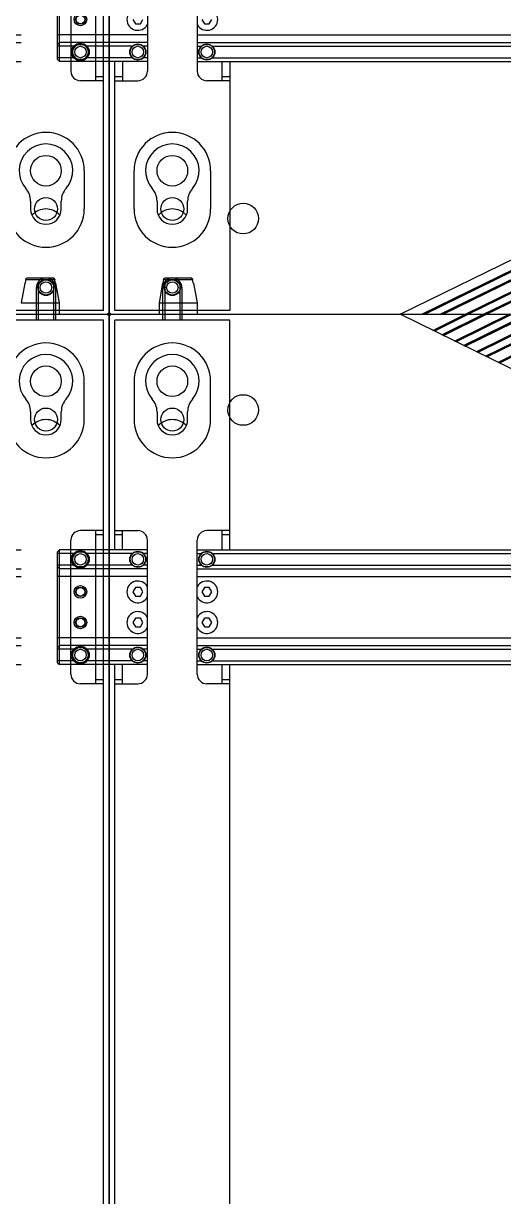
# Model space of a CAD drawing. Header units: millimetres. Extents: x 710 to 26878, y 589 to 5187.
# Drawn here: x 22377.5 to 22502.9, y 3144.2 to 3450.6 of the extents above; entities that cross this region are included whole.
import ezdxf

# ---------------------------------------------------------------- set-up
doc = ezdxf.new("R2010")
doc.units = ezdxf.units.MM
doc.layers.add('02___PRT_ALL_AXES', color=7, linetype='Continuous')

# ---------------------------------------------------------------- blocks, each defined once
blk = doc.blocks.new('6RYFH')
at = {"color": 7, "linetype": 'Continuous'}
for p, q in [((11450.59, 2230.99), (11449.65, 2225.89)), ((11450.65, 2230.99), (11450.59, 2230.99)), ((11450.71, 2231.32), (11450.65, 2230.99)), ((11450.77, 2231.65), (11450.71, 2231.32)), ((11450.74, 2231.49), (11450.71, 2231.32)), ((11450.77, 2231.65), (11450.74, 2231.49)), ((11450.83, 2231.98), (11450.77, 2231.65)), ((11450.83, 2231.98), (11458.41, 2231.98)), ((11451.34, 2232.39), (11457.91, 2232.39)), ((11458.47, 2231.65), (11458.41, 2231.98)), ((11458.53, 2231.32), (11458.47, 2231.65)), ((11458.5, 2231.49), (11458.47, 2231.65)), ((11458.53, 2231.32), (11458.5, 2231.49)), ((11458.59, 2230.99), (11458.53, 2231.32)), ((11458.65, 2230.99), (11458.59, 2230.99)), ((11458.65, 2230.99), (11459.6, 2225.89)), ((12014.59, 2230.99), (12013.65, 2225.89)), ((12014.65, 2230.99), (12014.59, 2230.99)), ((12014.71, 2231.32), (12014.65, 2230.99)), ((12014.77, 2231.65), (12014.71, 2231.32)), ((12014.74, 2231.49), (12014.71, 2231.32)), ((12014.77, 2231.65), (12014.74, 2231.49)), ((12014.83, 2231.98), (12014.77, 2231.65)), ((12014.83, 2231.98), (12022.41, 2231.98)), ((12015.34, 2232.39), (12021.91, 2232.39)), ((12022.47, 2231.65), (12022.41, 2231.98)), ((12022.53, 2231.32), (12022.47, 2231.65)), ((12022.5, 2231.49), (12022.47, 2231.65)), ((12022.53, 2231.32), (12022.5, 2231.49)), ((12022.59, 2230.99), (12022.53, 2231.32)), ((12022.65, 2230.99), (12022.59, 2230.99)), ((12022.65, 2230.99), (12023.6, 2225.89)), ((11449.65, 2225.89), (11449.65, 2222.89)), ((11449.65, 2225.89), (11459.6, 2225.89)), ((11459.6, 2225.89), (11459.6, 2222.89)), ((12013.65, 2225.89), (12023.6, 2225.89)), ((12023.6, 2225.89), (12023.6, 2222.89)), ((11437.12, 2222.89), (11436.62, 2222.39)), ((11436.62, 1885.39), (11436.62, 2222.89)), ((11436.62, 2222.89), (12036.62, 2222.89)), ((11726.41, 2117.9), (11512.62, 2222.89)), ((11521.17, 2218.69), (11529.72, 2222.89)), ((11529.79, 2222.89), (11521.21, 2218.67)), ((11530.47, 2222.89), (11521.55, 2218.51)), ((11523.52, 2217.54), (11534.41, 2222.89)), ((11523.86, 2217.37), (11535.09, 2222.89)), ((11523.89, 2217.35), (11535.16, 2222.89)), ((11526.84, 2215.91), (11541.06, 2222.89)), ((11541.14, 2222.89), (11526.88, 2215.89)), ((11541.82, 2222.89), (11527.22, 2215.72)), ((11529.19, 2214.75), (11545.75, 2222.89)), ((11529.53, 2214.59), (11546.43, 2222.89)), ((11529.56, 2214.57), (11546.51, 2222.89)), ((11532.51, 2213.12), (11552.41, 2222.89)), ((11552.48, 2222.89), (11532.55, 2213.1)), ((11553.16, 2222.89), (11532.89, 2212.94)), ((11534.86, 2211.97), (11557.1, 2222.89)), ((11535.2, 2211.8), (11557.78, 2222.89)), ((11535.24, 2211.78), (11557.85, 2222.89)), ((11538.18, 2210.34), (11563.75, 2222.89)), ((11563.82, 2222.89), (11538.22, 2210.32)), ((11564.5, 2222.89), (11538.56, 2210.15)), ((12036.62, 2222.39), (12036.12, 2222.89)), ((12036.62, 2222.89), (12036.62, 1885.39)), ((11512.62, 1885.39), (11711.91, 1983.26)), ((11534.41, 1885.39), (11636.23, 1935.39)), ((11535.09, 1885.39), (11636.91, 1935.39)), ((11535.16, 1885.39), (11636.98, 1935.39)), ((11566.74, 1909.14), (11518.38, 1885.39)), ((11566.81, 1909.14), (11518.45, 1885.39)), ((11567.49, 1909.14), (11519.13, 1885.39)), ((11523.07, 1885.39), (11571.43, 1909.14)), ((11523.75, 1885.39), (11572.11, 1909.14)), ((11523.82, 1885.39), (11572.18, 1909.14)), ((11578.08, 1909.14), (11529.72, 1885.39)), ((11578.16, 1909.14), (11529.79, 1885.39)), ((11578.84, 1909.14), (11530.47, 1885.39)), ((11436.62, 1885.89), (11437.12, 1885.39)), ((11436.62, 1885.39), (12036.62, 1885.39)), ((12036.12, 1885.39), (12036.62, 1885.89))]:
    blk.add_line(p, q, dxfattribs=at)
for centre, radius in [((11471.62, 2197.89), 4), ((11453.12, 2195.39), 3), ((12020.12, 2195.39), 3), ((11453.12, 1912.89), 3), ((12020.12, 1912.89), 3), ((11471.62, 1910.39), 4)]:
    blk.add_circle(centre, radius, dxfattribs=at)
for centre in [(11457.91, 2231.87), (12021.91, 2231.87)]:
    blk.add_arc(centre, 0.522, 77.0352, 89.9936, dxfattribs=at)
for points, knots in [([(11450.83, 2231.98), (11450.84, 2231.99), (11450.84, 2232.03), (11450.86, 2232.06), (11450.87, 2232.09)], [0, 0, 0, 0, 0.249866, 1, 1, 1, 1]), ([(11450.87, 2232.09), (11450.88, 2232.11), (11450.89, 2232.14), (11450.92, 2232.17), (11450.93, 2232.19)], [0, 0, 0, 0, 0.500081, 1, 1, 1, 1]), ([(11450.93, 2232.19), (11450.94, 2232.2), (11450.96, 2232.23), (11450.99, 2232.26), (11451.01, 2232.27)], [0, 0, 0, 0, 0.499978, 1, 1, 1, 1]), ([(11451.01, 2232.27), (11451.02, 2232.29), (11451.05, 2232.31), (11451.09, 2232.33), (11451.11, 2232.34)], [0, 0, 0, 0, 0.500013, 1, 1, 1, 1]), ([(11451.11, 2232.34), (11451.12, 2232.35), (11451.16, 2232.36), (11451.2, 2232.37), (11451.22, 2232.38)], [0, 0, 0, 0, 0.499911, 1, 1, 1, 1]), ([(11451.22, 2232.38), (11451.23, 2232.38), (11451.27, 2232.39), (11451.31, 2232.39), (11451.34, 2232.39)], [0, 0, 0, 0, 0.250382, 1, 1, 1, 1]), ([(11458.02, 2232.38), (11458.04, 2232.37), (11458.08, 2232.36), (11458.12, 2232.35), (11458.13, 2232.34)], [0, 0, 0, 0, 0.500089, 1, 1, 1, 1]), ([(11458.13, 2232.34), (11458.15, 2232.33), (11458.19, 2232.31), (11458.22, 2232.29), (11458.23, 2232.27)], [0, 0, 0, 0, 0.499987, 1, 1, 1, 1]), ([(11458.23, 2232.27), (11458.25, 2232.26), (11458.28, 2232.23), (11458.3, 2232.2), (11458.31, 2232.19)], [0, 0, 0, 0, 0.500022, 1, 1, 1, 1]), ([(11458.31, 2232.19), (11458.33, 2232.17), (11458.35, 2232.14), (11458.37, 2232.11), (11458.37, 2232.09)], [0, 0, 0, 0, 0.499919, 1, 1, 1, 1]), ([(11458.37, 2232.09), (11458.38, 2232.08), (11458.39, 2232.05), (11458.4, 2232.01), (11458.41, 2231.98)], [0, 0, 0, 0, 0.250397, 1, 1, 1, 1]), ([(12014.83, 2231.98), (12014.84, 2231.99), (12014.84, 2232.03), (12014.86, 2232.06), (12014.87, 2232.09)], [0, 0, 0, 0, 0.249866, 1, 1, 1, 1]), ([(12014.87, 2232.09), (12014.88, 2232.11), (12014.89, 2232.14), (12014.92, 2232.17), (12014.93, 2232.19)], [0, 0, 0, 0, 0.500081, 1, 1, 1, 1]), ([(12014.93, 2232.19), (12014.94, 2232.2), (12014.96, 2232.23), (12014.99, 2232.26), (12015.01, 2232.27)], [0, 0, 0, 0, 0.499978, 1, 1, 1, 1]), ([(12015.01, 2232.27), (12015.02, 2232.29), (12015.05, 2232.31), (12015.09, 2232.33), (12015.11, 2232.34)], [0, 0, 0, 0, 0.500013, 1, 1, 1, 1]), ([(12015.11, 2232.34), (12015.12, 2232.35), (12015.16, 2232.36), (12015.2, 2232.37), (12015.22, 2232.38)], [0, 0, 0, 0, 0.499911, 1, 1, 1, 1]), ([(12015.22, 2232.38), (12015.23, 2232.38), (12015.27, 2232.39), (12015.31, 2232.39), (12015.34, 2232.39)], [0, 0, 0, 0, 0.250382, 1, 1, 1, 1]), ([(12022.02, 2232.38), (12022.04, 2232.37), (12022.08, 2232.36), (12022.12, 2232.35), (12022.13, 2232.34)], [0, 0, 0, 0, 0.500089, 1, 1, 1, 1]), ([(12022.13, 2232.34), (12022.15, 2232.33), (12022.19, 2232.31), (12022.22, 2232.29), (12022.23, 2232.27)], [0, 0, 0, 0, 0.499987, 1, 1, 1, 1]), ([(12022.23, 2232.27), (12022.25, 2232.26), (12022.28, 2232.23), (12022.3, 2232.2), (12022.31, 2232.19)], [0, 0, 0, 0, 0.500022, 1, 1, 1, 1]), ([(12022.31, 2232.19), (12022.33, 2232.17), (12022.35, 2232.14), (12022.37, 2232.11), (12022.37, 2232.09)], [0, 0, 0, 0, 0.499919, 1, 1, 1, 1]), ([(12022.37, 2232.09), (12022.38, 2232.08), (12022.39, 2232.05), (12022.4, 2232.01), (12022.41, 2231.98)], [0, 0, 0, 0, 0.250397, 1, 1, 1, 1])]:
    blk.add_open_spline(points, degree=3, knots=knots, dxfattribs=at)
blk = doc.blocks.new('*U89')
blk.add_blockref('6RYFH', (-11736.62, -2058.89))
blk = doc.blocks.new('*U91')
at = {"color": 0, "linetype": 'ByBlock', "lineweight": -2, "transparency": 16777216}
for p in [(600, 1350), (1200, 1350), (600, 1012.5), (1200, 1012.5)]:
    blk.add_blockref('*U89', p, dxfattribs=at)
blk = doc.blocks.new('dfx')
at = {"color": 114, "linetype": 'Continuous', "lineweight": -3, "true_color": 0x139b48}
for p, q in [((13138.48, 8861.23), (13138.48, 8869.73)), ((13143.48, 8869.73), (13143.48, 8861.23)), ((13705.48, 8861.23), (13705.48, 8869.73)), ((13710.48, 8869.73), (13710.48, 8861.23)), ((13125.98, 8801.23), (13125.98, 8861.23)), ((13155.98, 8861.23), (13125.98, 8861.23)), ((13155.98, 8801.23), (13155.98, 8861.23)), ((13722.98, 8861.23), (13692.98, 8861.23)), ((13722.98, 8188.73), (13722.98, 8861.23)), ((13130.98, 8845.23), (13130.98, 8835.23)), ((13150.98, 8835.23), (13150.98, 8845.23)), ((13717.98, 8835.23), (13717.98, 8845.23)), ((13136.98, 8837.29), (13136.98, 8835.23)), ((13144.98, 8835.23), (13144.98, 8837.29)), ((13703.98, 8837.29), (13703.98, 8835.23)), ((13711.98, 8835.23), (13711.98, 8837.29)), ((13125.98, 8806.23), (13131.98, 8806.23)), ((13127.98, 8801.23), (13127.98, 8806.23)), ((13155.98, 8806.23), (13149.98, 8806.23)), ((13153.98, 8801.23), (13153.98, 8806.23)), ((13722.98, 8806.23), (13716.98, 8806.23)), ((13720.98, 8766.23), (13720.98, 8806.23)), ((13125.98, 8805.23), (13127.98, 8805.23)), ((13134.48, 8768.73), (13134.48, 8803.73)), ((13147.48, 8768.73), (13147.48, 8803.73)), ((13153.98, 8805.23), (13155.98, 8805.23)), ((13714.48, 8768.73), (13714.48, 8803.73)), ((13720.98, 8805.23), (13722.98, 8805.23)), ((13110.98, 8800.73), (13111.48, 8801.23)), ((13110.98, 8771.73), (13110.98, 8800.73)), ((13115.51, 8800.23), (13110.98, 8800.23)), ((13111.48, 8771.23), (13111.48, 8801.23)), ((13134.48, 8801.23), (13111.48, 8801.23)), ((13134.48, 8800.23), (13133.45, 8800.23)), ((13147.48, 8801.23), (13701.48, 8801.23)), ((13147.48, 8800.23), (13148.51, 8800.23)), ((13115.51, 8797.23), (13110.98, 8797.23)), ((13110.98, 8796.73), (13111.48, 8796.23)), ((13134.48, 8796.23), (13111.48, 8796.23)), ((13134.48, 8797.23), (13133.45, 8797.23)), ((13147.48, 8797.23), (13148.51, 8797.23)), ((13147.48, 8796.23), (13701.48, 8796.23)), ((13134.48, 8794.23), (13110.98, 8794.23)), ((13147.48, 8794.23), (13701.48, 8794.23)), ((13131.34, 8791.34), (13130.69, 8790.23)), ((13130.69, 8790.23), (13131.34, 8789.11)), ((13132.63, 8791.34), (13131.34, 8791.34)), ((13133.27, 8790.23), (13132.63, 8791.34)), ((13132.63, 8789.11), (13133.27, 8790.23)), ((13149.34, 8791.34), (13148.69, 8790.23)), ((13148.69, 8790.23), (13149.34, 8789.11)), ((13150.63, 8791.34), (13149.34, 8791.34)), ((13151.27, 8790.23), (13150.63, 8791.34)), ((13150.63, 8789.11), (13151.27, 8790.23)), ((13131.34, 8789.11), (13132.63, 8789.11)), ((13149.34, 8789.11), (13150.63, 8789.11)), ((13131.34, 8783.34), (13130.69, 8782.23)), ((13130.69, 8782.23), (13131.34, 8781.11)), ((13132.63, 8783.34), (13131.34, 8783.34)), ((13131.34, 8781.11), (13132.63, 8781.11)), ((13133.27, 8782.23), (13132.63, 8783.34)), ((13132.63, 8781.11), (13133.27, 8782.23)), ((13149.34, 8783.34), (13148.69, 8782.23)), ((13148.69, 8782.23), (13149.34, 8781.11)), ((13150.63, 8783.34), (13149.34, 8783.34)), ((13149.34, 8781.11), (13150.63, 8781.11)), ((13151.27, 8782.23), (13150.63, 8783.34)), ((13150.63, 8781.11), (13151.27, 8782.23)), ((13134.48, 8778.23), (13110.98, 8778.23)), ((13147.48, 8778.23), (13701.48, 8778.23)), ((13110.98, 8775.73), (13111.48, 8776.23)), ((13115.51, 8775.23), (13110.98, 8775.23)), ((13134.48, 8776.23), (13111.48, 8776.23)), ((13134.48, 8775.23), (13133.45, 8775.23)), ((13147.48, 8776.23), (13701.48, 8776.23)), ((13147.48, 8775.23), (13148.51, 8775.23)), ((13115.51, 8772.23), (13110.98, 8772.23)), ((13110.98, 8771.73), (13111.48, 8771.23)), ((13134.48, 8772.23), (13133.45, 8772.23)), ((13147.48, 8772.23), (13148.51, 8772.23)), ((13134.48, 8771.23), (13111.48, 8771.23)), ((13125.98, 8283.73), (13125.98, 8771.23)), ((13127.98, 8766.23), (13127.98, 8771.23)), ((13147.48, 8771.23), (13701.48, 8771.23)), ((13153.98, 8766.23), (13153.98, 8771.23)), ((13155.98, 8283.73), (13155.98, 8771.23)), ((13127.98, 8767.23), (13125.98, 8767.23)), ((13125.98, 8766.23), (13131.98, 8766.23)), ((13155.98, 8766.23), (13149.98, 8766.23)), ((13155.98, 8767.23), (13153.98, 8767.23)), ((13722.98, 8766.23), (13716.98, 8766.23)), ((13722.98, 8767.23), (13720.98, 8767.23))]:
    blk.add_line(p, q, dxfattribs=at)
for centre, radius in [((13140.98, 8869.73), 2), ((13140.98, 8869.73), 1.5), ((13707.98, 8869.73), 2), ((13707.98, 8869.73), 1.5), ((13131.98, 8798.73), 2), ((13131.98, 8798.73), 1.5), ((13149.98, 8798.73), 2), ((13149.98, 8798.73), 1.5), ((13716.98, 8798.73), 2.3), ((13716.98, 8798.73), 2), ((13716.98, 8798.73), 1.5), ((13116.98, 8790.23), 1.65), ((13116.98, 8790.23), 1.15), ((13116.98, 8782.23), 1.65), ((13116.98, 8782.23), 1.15), ((13131.98, 8773.73), 2), ((13131.98, 8773.73), 1.5), ((13149.98, 8773.73), 2), ((13149.98, 8773.73), 1.5), ((13716.98, 8773.73), 2.3), ((13716.98, 8773.73), 2), ((13716.98, 8773.73), 1.5)]:
    blk.add_circle(centre, radius, dxfattribs=at)
for centre, radius, start, end in [((13140.98, 8869.73), 2.5, 143.1301, 180), ((13140.98, 8869.73), 2.5, 0, 36.8699), ((13707.98, 8869.73), 2.5, 143.1301, 180), ((13707.98, 8869.73), 2.5, 0, 36.8699), ((13140.98, 8845.23), 10, 0, 180), ((13707.98, 8845.23), 10, 0, 180), ((13140.98, 8845.23), 7, 318.5904, 221.4096), ((13707.98, 8845.23), 7, 318.5904, 221.4096), ((13131.98, 8837.29), 5, 0, 41.4096), ((13149.98, 8837.29), 5, 138.5904, 180), ((13698.98, 8837.29), 5, 0, 41.4096), ((13716.98, 8837.29), 5, 138.5904, 180), ((13140.98, 8835.23), 10, 180, 0), ((13140.98, 8835.23), 4, 180, 0), ((13140.98, 8830.23), 5, 43.1308, 136.8692), ((13707.98, 8835.23), 10, 180, 0), ((13707.98, 8835.23), 4, 180, 0), ((13707.98, 8830.23), 5, 43.1308, 136.8692), ((13131.98, 8803.73), 2.5, 0, 90), ((13149.98, 8803.73), 2.5, 90, 180), ((13716.98, 8803.73), 2.5, 90, 180), ((13131.98, 8768.73), 2.5, 270, 0), ((13149.98, 8768.73), 2.5, 180, 270), ((13716.98, 8768.73), 2.5, 180, 270)]:
    blk.add_arc(centre, radius, start, end, dxfattribs=at)
at = {"layer": '02___PRT_ALL_AXES', "color": 114, "linetype": 'Continuous', "lineweight": -3, "true_color": 0x139b48}
for p, q in [((13138.98, 8871.23), (13138.98, 8861.23)), ((13142.98, 8871.23), (13142.98, 8861.23)), ((13705.98, 8871.23), (13705.98, 8861.23)), ((13709.98, 8871.23), (13709.98, 8861.23)), ((13130.51, 8800.23), (13118.45, 8800.23)), ((13151.45, 8800.23), (13697.51, 8800.23)), ((13130.51, 8797.23), (13118.45, 8797.23)), ((13151.45, 8797.23), (13697.51, 8797.23)), ((13130.51, 8775.23), (13118.45, 8775.23)), ((13151.45, 8775.23), (13697.51, 8775.23)), ((13130.51, 8772.23), (13118.45, 8772.23)), ((13151.45, 8772.23), (13697.51, 8772.23))]:
    blk.add_line(p, q, dxfattribs=at)
for centre, radius in [((13140.98, 8845.23), 4), ((13707.98, 8845.23), 4), ((13116.98, 8798.73), 2.1), ((13131.98, 8798.73), 2.1), ((13149.98, 8798.73), 2.1), ((13716.98, 8790.23), 1.25), ((13716.98, 8782.23), 1.25), ((13116.98, 8773.73), 2.1), ((13131.98, 8773.73), 2.1), ((13149.98, 8773.73), 2.1)]:
    blk.add_circle(centre, radius, dxfattribs=at)
for centre, radius, start, end in [((13140.98, 8869.73), 2.5, 36.8699, 143.1301), ((13707.98, 8869.73), 2.5, 36.8699, 143.1301), ((13131.98, 8790.23), 2.84, 28.0842, 331.9158), ((13149.98, 8790.23), 2.84, 208.0842, 151.9158), ((13131.98, 8782.23), 2.84, 28.0842, 331.9158), ((13149.98, 8782.23), 2.84, 208.0842, 151.9158)]:
    blk.add_arc(centre, radius, start, end, dxfattribs=at)
blk = doc.blocks.new('*U176')
blk.add_blockref('dfx', (-13416.98, -8530.48))
blk = doc.blocks.new('*U177')
at = {"color": 0, "linetype": 'ByBlock', "lineweight": -2, "transparency": 16777216}
for p in [(600, 675), (1200, 675)]:
    blk.add_blockref('*U176', p, dxfattribs=at)
blk = doc.blocks.new('YFHV')
at = {"color": 114, "linetype": 'Continuous', "true_color": 0x139b48}
for p, q in [((11691.2, 5876.59), (11691.2, 6549.09)), ((11689.2, 5936.59), (11689.2, 5976.59)), ((11079.7, 5941.59), (11079.7, 5971.59)), ((11102.7, 5974.09), (11102.7, 5939.09)), ((11115.7, 5974.09), (11115.7, 5939.09)), ((11682.7, 5974.09), (11682.7, 5939.09)), ((11079.2, 5942.09), (11079.2, 5971.09)), ((11098.91, 5952.59), (11099.56, 5951.47)), ((11099.56, 5951.47), (11100.85, 5951.47)), ((11100.85, 5951.47), (11101.49, 5952.59)), ((11116.91, 5952.59), (11117.56, 5951.47)), ((11117.56, 5951.47), (11118.85, 5951.47)), ((11118.85, 5951.47), (11119.49, 5952.59)), ((11102.7, 5948.59), (11079.2, 5948.59)), ((11115.7, 5948.59), (11669.7, 5948.59)), ((11079.2, 5946.09), (11079.7, 5946.59)), ((11083.73, 5945.59), (11079.2, 5945.59)), ((11102.7, 5946.59), (11079.7, 5946.59)), ((11102.7, 5945.59), (11101.67, 5945.59)), ((11115.7, 5946.59), (11669.7, 5946.59)), ((11115.7, 5945.59), (11116.73, 5945.59)), ((11083.73, 5942.59), (11079.2, 5942.59)), ((11079.2, 5942.09), (11079.7, 5941.59)), ((11102.7, 5941.59), (11079.7, 5941.59)), ((11094.2, 5876.59), (11094.2, 5941.59)), ((11096.2, 5941.59), (11096.2, 5936.59)), ((11102.7, 5942.59), (11101.67, 5942.59)), ((11115.7, 5942.59), (11116.73, 5942.59)), ((11115.7, 5941.59), (11669.7, 5941.59)), ((11122.2, 5936.59), (11122.2, 5941.59)), ((11124.2, 5941.59), (11124.2, 5876.59)), ((11096.2, 5937.59), (11094.2, 5937.59)), ((11094.2, 5936.59), (11100.2, 5936.59)), ((11124.2, 5936.59), (11118.2, 5936.59)), ((11124.2, 5937.59), (11122.2, 5937.59)), ((11691.2, 5936.59), (11685.2, 5936.59)), ((11691.2, 5937.59), (11689.2, 5937.59)), ((11124.2, 5876.59), (11094.2, 5876.59)), ((11691.2, 5876.59), (11661.2, 5876.59))]:
    blk.add_line(p, q, dxfattribs=at)
for centre, radius in [((11085.2, 5952.59), 1.65), ((11085.2, 5952.59), 1.15), ((11100.2, 5944.09), 2), ((11100.2, 5944.09), 1.5), ((11118.2, 5944.09), 2), ((11118.2, 5944.09), 1.5), ((11685.2, 5944.09), 2.3), ((11685.2, 5944.09), 2), ((11685.2, 5944.09), 1.5)]:
    blk.add_circle(centre, radius, dxfattribs=at)
for centre, radius, start, end in [((11100.2, 5939.09), 2.5, 270, 0), ((11118.2, 5939.09), 2.5, 180, 270), ((11685.2, 5939.09), 2.5, 180, 270), ((11109.2, 5898.09), 5, 43.1308, 136.8692), ((11676.2, 5898.09), 5, 43.1308, 136.8692)]:
    blk.add_arc(centre, radius, start, end, dxfattribs=at)
at = {"layer": '02___PRT_ALL_AXES', "color": 114, "linetype": 'Continuous', "true_color": 0x139b48}
for p, q in [((11098.73, 5945.59), (11086.67, 5945.59)), ((11119.67, 5945.59), (11665.73, 5945.59)), ((11098.73, 5942.59), (11086.67, 5942.59)), ((11119.67, 5942.59), (11665.73, 5942.59)), ((11099.2, 5903.09), (11099.2, 5913.09)), ((11119.2, 5913.09), (11119.2, 5903.09)), ((11686.2, 5913.09), (11686.2, 5903.09)), ((11105.2, 5905.15), (11105.2, 5903.09)), ((11113.2, 5903.09), (11113.2, 5905.15)), ((11672.2, 5905.15), (11672.2, 5903.09)), ((11680.2, 5903.09), (11680.2, 5905.15))]:
    blk.add_line(p, q, dxfattribs=at)
for centre, radius in [((11685.2, 5952.59), 1.25), ((11085.2, 5944.09), 2.1), ((11100.2, 5944.09), 2.1), ((11118.2, 5944.09), 2.1), ((11109.2, 5913.09), 4), ((11676.2, 5913.09), 4), ((11109.2, 5882.59), 2.1), ((11676.2, 5882.59), 2.1)]:
    blk.add_circle(centre, radius, dxfattribs=at)
for centre, radius, start, end in [((11100.2, 5952.59), 2.84, 28.0842, 331.9158), ((11118.2, 5952.59), 2.84, 208.0842, 151.9158), ((11109.2, 5913.09), 10, 0, 180), ((11676.2, 5913.09), 10, 0, 180), ((11109.2, 5913.09), 7, 318.5904, 221.4096), ((11676.2, 5913.09), 7, 318.5904, 221.4096), ((11100.2, 5905.15), 5, 0, 41.4096), ((11118.2, 5905.15), 5, 138.5904, 180), ((11667.2, 5905.15), 5, 0, 41.4096), ((11685.2, 5905.15), 5, 138.5904, 180), ((11109.2, 5903.09), 10, 180, 0), ((11109.2, 5903.09), 4, 180, 0), ((11676.2, 5903.09), 10, 180, 0), ((11676.2, 5903.09), 4, 180, 0)]:
    blk.add_arc(centre, radius, start, end, dxfattribs=at)
blk = doc.blocks.new('*U178')
blk.add_blockref('YFHV', (-11385.2, -6212.84))
blk = doc.blocks.new('*U179')
at = {"color": 0, "linetype": 'ByBlock', "lineweight": -2, "transparency": 16777216}
for p in [(600, 0), (1200, 0)]:
    blk.add_blockref('*U178', p, dxfattribs=at)

msp = doc.modelspace()

# ---------------------------------------------------------------- block references
for name, p in [('*U91', (21499.906, 2198.1302)), ('*U179', (21492.406, 3711.8802)), ('*U177', (21492.406, 2367.3802))]:
    msp.add_blockref(name, p)

doc.saveas('drawing.dxf')
